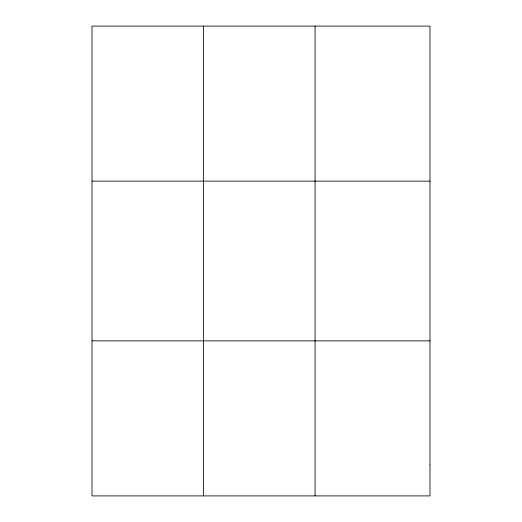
<?xml version="1.0" encoding="UTF-8"?>
<svg xmlns="http://www.w3.org/2000/svg" width="522" height="522" viewBox="0 0 522 522"><rect width="100%" height="100%" fill="white"/><g stroke="black" fill="none" stroke-linecap="round" stroke-linejoin="round"><path stroke-width="0.78" d="M203.547 495.9L203.547 26.1M315.073 495.9L315.073 26.1M92.016 181.134L429.984 181.134M92.016 340.866L429.984 340.866M429.984 464.893L429.984 495.9L92.016 495.9L92.016 26.1L429.984 26.1L429.984 464.893"/></g></svg>
